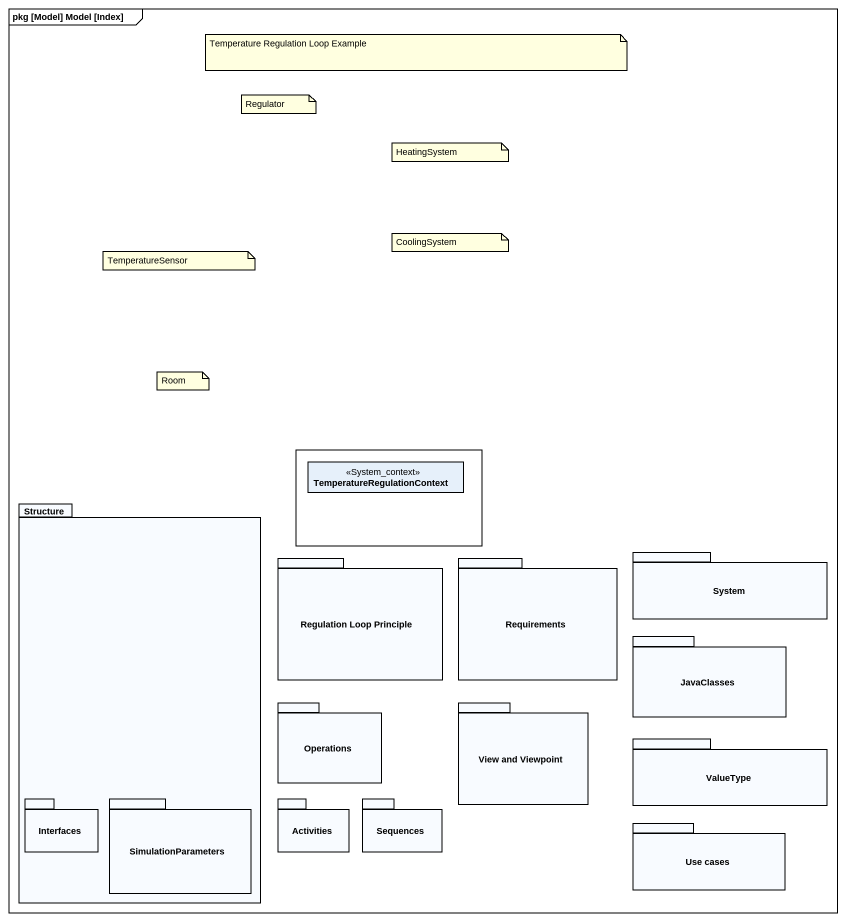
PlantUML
@startuml
mainframe pkg [Model] Model [Index]
hide circle
hide empty members
rectangle " " as rectangle1 {
  class TemperatureRegulationContext <<System_context>>
}
package Structure {
  package Interfaces {
  }
  package SimulationParameters {
  }
}
package "Regulation Loop Principle" as Regulation_Loop_Principle {
}
package Requirements {
}
package System {
}
package JavaClasses {
}
package Operations {
}
package "View and Viewpoint" as View_and_Viewpoint {
}
package ValueType {
}
package Activities {
}
package Sequences {
}
package "Use cases" as Use_cases {
}
note as N1
  Temperature Regulation Loop Example
end note
note as N2
  Regulator
end note
note as N3
  HeatingSystem
end note
note as N4
  CoolingSystem
end note
note as N5
  TemperatureSensor
end note
note as N6
  Room
end note
@enduml
